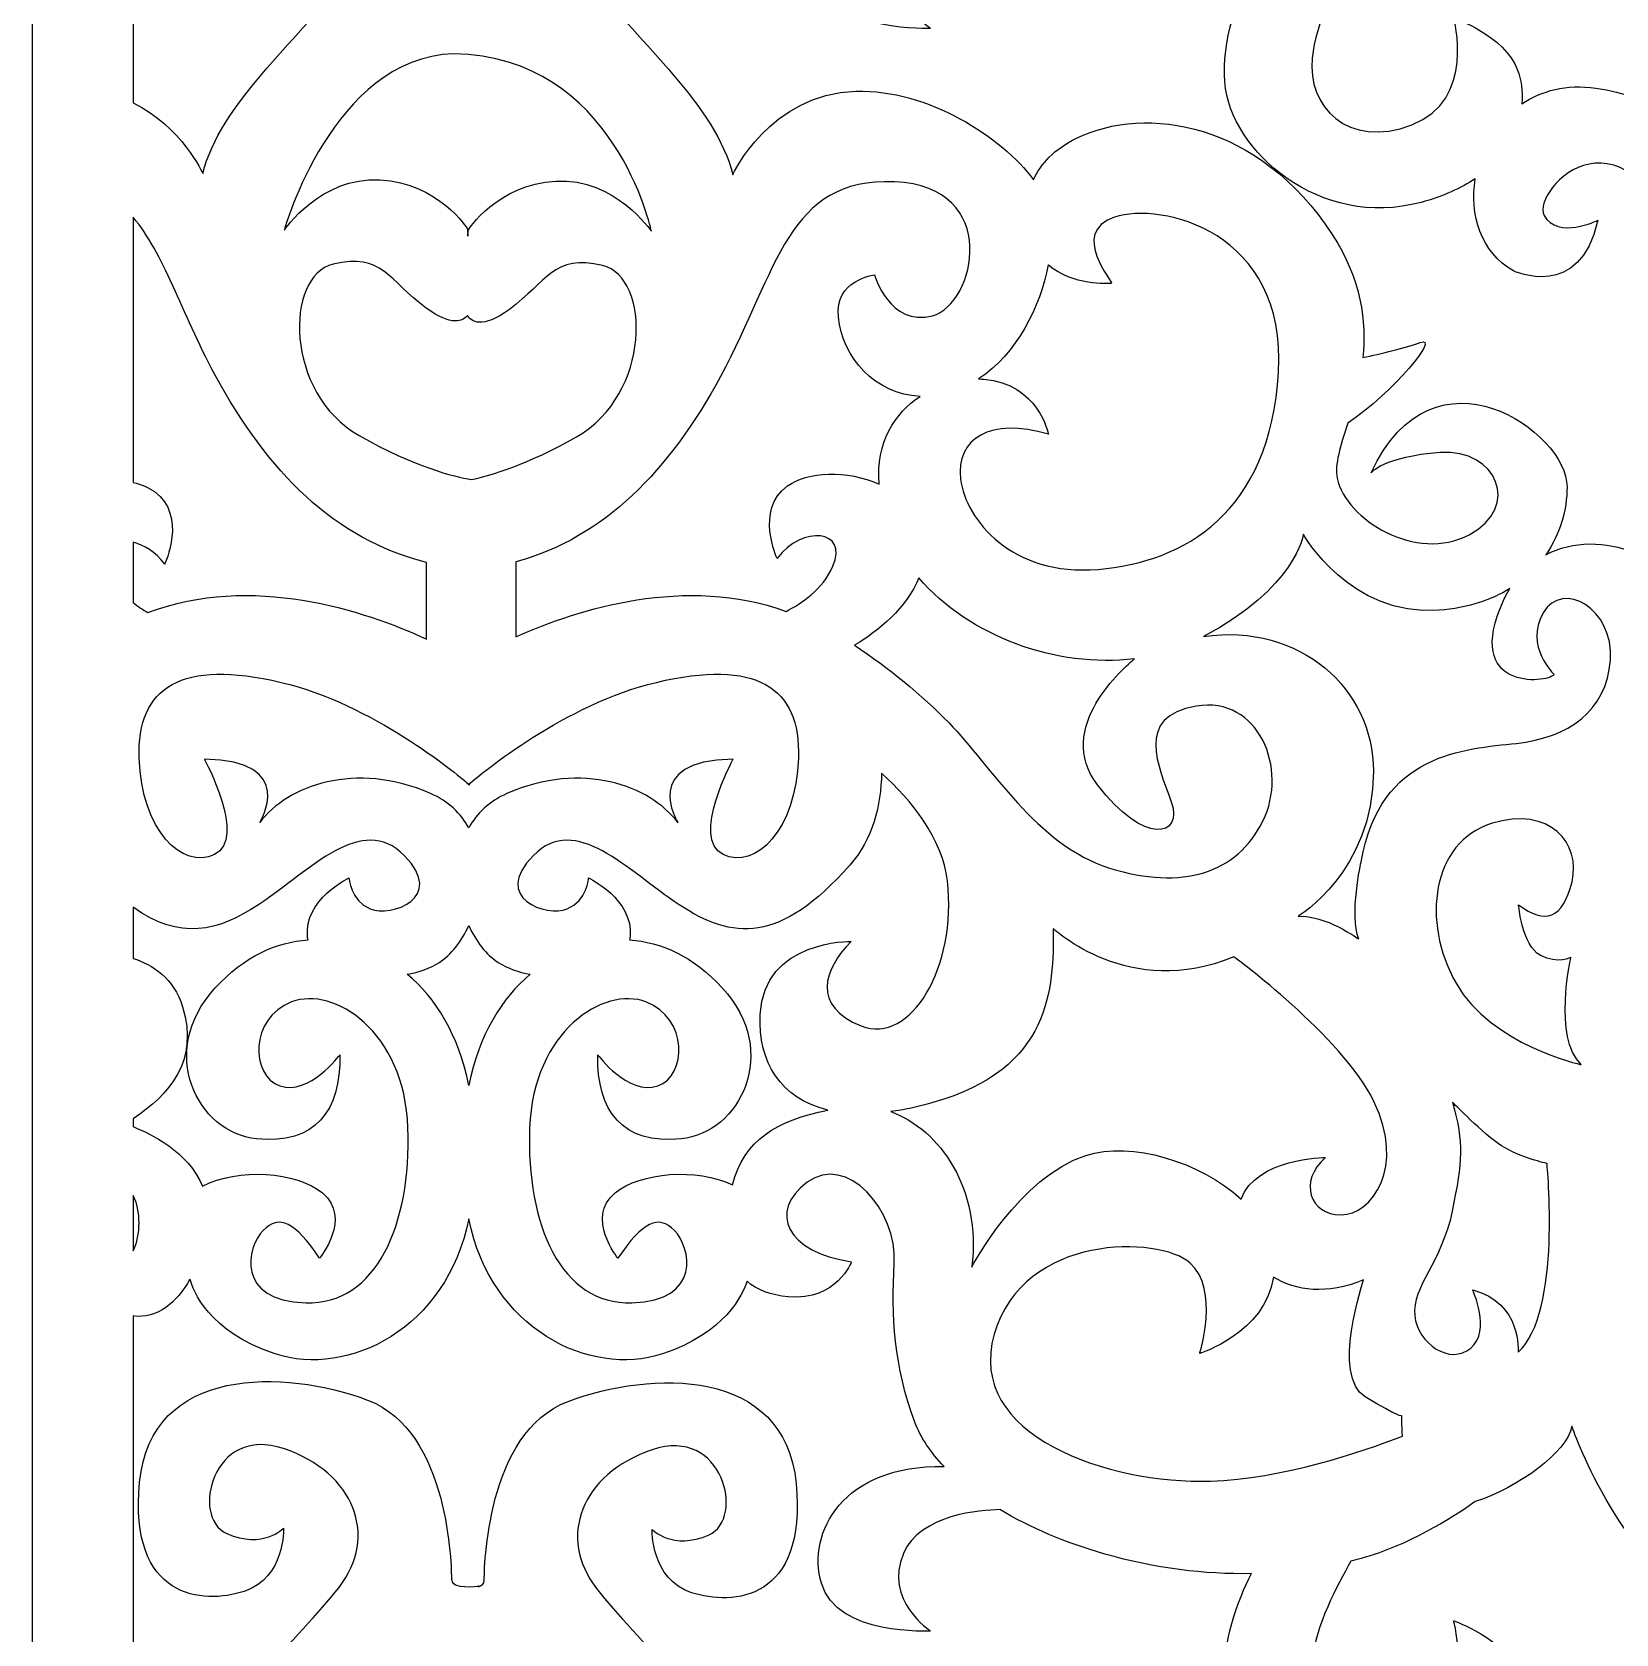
# Model space of a CAD drawing. Header units: centimetres. Extents: x -21.96 to -17.18, y -0.78 to 9.
# Drawn here: x -21.956 to -20.204, y 4.051 to 5.823 of the extents above; entities that cross this region are included whole.
import ezdxf

# ---------------------------------------------------------------- set-up
doc = ezdxf.new("R2010")
doc.units = ezdxf.units.CM
doc.header["$MEASUREMENT"] = 0
doc.layers.add('layer 1', color=7, linetype='Continuous')

msp = doc.modelspace()

# ---------------------------------------------------------------- linework, layer by layer
at = {"layer": 'layer 1', "color": 250}
for points, knots in [([(-21.95627, 9.00077), (-21.95627, 9.00077), (-17.17957, 9.00077), (-17.17957, 9.00077), (-17.17957, 9.00077), (-17.17957, 9.00077), (-17.17957, -0.7761), (-17.17957, -0.7761), (-17.17957, -0.7761), (-17.17957, -0.7761), (-21.95627, -0.7761), (-21.95627, -0.7761), (-21.95627, -0.7761), (-21.95627, -0.7761), (-21.95627, 9.00077), (-21.95627, 9.00077)], [0, 0, 0, 0, 0.2, 0.2, 0.2, 0.2, 0.4, 0.4, 0.4, 0.4, 0.6, 0.6, 0.6, 0.6, 1, 1, 1, 1]), ([(-21.84453, 5.74417), (-21.84453, 5.74417), (-21.84453, 6.17533), (-21.84453, 6.17533), (-21.84453, 6.17533), (-21.8176, 6.17178), (-21.79598, 6.19054), (-21.7816, 6.21598), (-21.7816, 6.21598), (-21.77838, 6.20445), (-21.76109, 6.15756), (-21.68738, 6.13342), (-21.68738, 6.13342), (-21.60671, 6.10702), (-21.49761, 6.16132), (-21.47323, 6.28282), (-21.47323, 6.28282), (-21.44885, 6.16132), (-21.33972, 6.10702), (-21.25908, 6.13342), (-21.25908, 6.13342), (-21.18934, 6.15626), (-21.17007, 6.19945), (-21.16548, 6.21382), (-21.16548, 6.21382), (-21.1545, 6.20398), (-21.13937, 6.19819), (-21.11998, 6.1966), (-21.11998, 6.1966), (-21.06572, 6.19211), (-21.04996, 6.23534), (-21.04996, 6.23534), (-21.04996, 6.23534), (-21.12175, 6.24576), (-21.14274, 6.29046), (-21.09898, 6.32324), (-21.09898, 6.32324), (-21.0552, 6.35601), (-20.99919, 6.29195), (-21.00268, 6.23383), (-21.00268, 6.23383), (-21.00619, 6.17574), (-21.00268, 6.11912), (-20.97994, 6.05801), (-20.97994, 6.05801), (-20.97361, 6.04104), (-20.96253, 6.02451), (-20.94761, 6.00886), (-20.94761, 6.00886), (-21.05965, 6.01082), (-21.09941, 5.936), (-21.08326, 5.87966), (-21.08326, 5.87966), (-21.06647, 5.82108), (-20.96239, 5.82679), (-20.96239, 5.82679), (-20.96239, 5.82679), (-20.96239, 5.82679), (-21.01442, 5.8611), (-20.99258, 5.91253), (-20.99258, 5.91253), (-20.97411, 5.95606), (-20.90643, 5.96072), (-20.88599, 5.96111), (-20.88599, 5.96111), (-20.85265, 5.94128), (-20.81292, 5.92444), (-20.76986, 5.91202), (-20.76986, 5.91202), (-20.71422, 5.89595), (-20.65902, 5.88947), (-20.60766, 5.89032), (-20.60766, 5.89032), (-20.62252, 5.8606), (-20.64063, 5.81383), (-20.63703, 5.76745), (-20.63703, 5.76745), (-20.63112, 5.69073), (-20.53147, 5.60394), (-20.42, 5.63421), (-20.42, 5.63421), (-20.39525, 5.64093), (-20.37552, 5.64998), (-20.35997, 5.66043), (-20.35997, 5.66043), (-20.3665, 5.62051), (-20.35377, 5.57929), (-20.31783, 5.5584), (-20.31783, 5.5584), (-20.31783, 5.5584), (-20.24361, 5.52411), (-20.22451, 5.61436), (-20.22451, 5.61436), (-20.22451, 5.61436), (-20.26905, 5.59271), (-20.2839, 5.61978), (-20.2839, 5.61978), (-20.29875, 5.64685), (-20.19057, 5.76601), (-20.12058, 5.5548), (-20.12058, 5.5548), (-20.12058, 5.5548), (-20.09512, 5.38511), (-20.0421, 5.33637), (-20.0421, 5.33637), (-19.98906, 5.28762), (-19.95725, 5.23526), (-19.98695, 5.18111), (-19.98695, 5.18111), (-20.01494, 5.13004), (-20.05615, 5.10628), (-20.11943, 5.11432), (-20.11943, 5.11432), (-20.11463, 5.13406), (-20.11351, 5.15454), (-20.11861, 5.17454), (-20.11861, 5.17454), (-20.13588, 5.24242), (-20.22177, 5.27592), (-20.28203, 5.24445), (-20.28203, 5.24445), (-20.26603, 5.26753), (-20.25851, 5.29432), (-20.25851, 5.31963), (-20.25851, 5.31963), (-20.25851, 5.37994), (-20.40576, 5.48515), (-20.47522, 5.335), (-20.47522, 5.335), (-20.47522, 5.335), (-20.46133, 5.35273), (-20.39882, 5.35747), (-20.39882, 5.35747), (-20.3363, 5.3622), (-20.30851, 5.29718), (-20.36687, 5.26644), (-20.36687, 5.26644), (-20.42522, 5.23569), (-20.50301, 5.28298), (-20.51273, 5.32909), (-20.51273, 5.32909), (-20.51589, 5.34412), (-20.50905, 5.36481), (-20.50114, 5.39014), (-20.50114, 5.39014), (-20.45041, 5.42347), (-20.39802, 5.48797), (-20.42103, 5.47924), (-20.42103, 5.47924), (-20.43636, 5.47345), (-20.46478, 5.46677), (-20.48443, 5.46246), (-20.48443, 5.46246), (-20.48022, 5.50258), (-20.4858, 5.5486), (-20.51828, 5.59865), (-20.51828, 5.59865), (-20.59885, 5.7228), (-20.72414, 5.74257), (-20.80105, 5.70518), (-20.80105, 5.70518), (-20.82581, 5.69315), (-20.84066, 5.67676), (-20.84856, 5.65928), (-20.84856, 5.65928), (-20.88368, 5.70641), (-20.96538, 5.75958), (-21.04471, 5.75712), (-21.04471, 5.75712), (-21.141, 5.75414), (-21.18126, 5.66474), (-21.18126, 5.66474), (-21.18126, 5.66474), (-21.19876, 5.73923), (-21.28804, 5.81522), (-21.33182, 5.87185), (-21.33182, 5.87185), (-21.37559, 5.92846), (-21.34933, 5.99849), (-21.27054, 6.02533), (-21.27054, 6.02533), (-21.19176, 6.05214), (-21.16724, 5.94933), (-21.20751, 5.93143), (-21.20751, 5.93143), (-21.24776, 5.91356), (-21.27054, 5.93741), (-21.27054, 5.93741), (-21.27054, 5.93741), (-21.27054, 5.93741), (-21.27228, 5.88227), (-21.22677, 5.86738), (-21.22677, 5.86738), (-21.18126, 5.85248), (-21.09898, 5.85844), (-21.11123, 5.98807), (-21.11123, 5.98807), (-21.12349, 6.1177), (-21.27228, 6.11321), (-21.36333, 6.07895), (-21.36333, 6.07895), (-21.45437, 6.04469), (-21.45612, 5.89269), (-21.45612, 5.88079), (-21.45612, 5.88079), (-21.45612, 5.8771), (-21.45898, 5.87498), (-21.46293, 5.8738), (-21.46293, 5.8738), (-21.46293, 5.8738), (-21.46265, 5.87477), (-21.46265, 5.87477), (-21.46265, 5.87477), (-21.46265, 5.87477), (-21.49241, 5.87029), (-21.49241, 5.88222), (-21.49241, 5.88222), (-21.49241, 5.89413), (-21.49416, 6.04611), (-21.58519, 6.08038), (-21.58519, 6.08038), (-21.67622, 6.11465), (-21.82503, 6.11913), (-21.8373, 5.9895), (-21.8373, 5.9895), (-21.84955, 5.85987), (-21.76727, 5.85391), (-21.72175, 5.86881), (-21.72175, 5.86881), (-21.67622, 5.88371), (-21.67798, 5.93883), (-21.67798, 5.93883), (-21.67798, 5.93883), (-21.67798, 5.93883), (-21.70074, 5.91499), (-21.741, 5.93288), (-21.741, 5.93288), (-21.78126, 5.95075), (-21.75675, 6.05356), (-21.67798, 6.02674), (-21.67798, 6.02674), (-21.5992, 5.99993), (-21.57294, 5.9299), (-21.6167, 5.87328), (-21.6167, 5.87328), (-21.66047, 5.81664), (-21.74976, 5.74067), (-21.76727, 5.66616), (-21.76727, 5.66616), (-21.76727, 5.66616), (-21.79069, 5.71816), (-21.84453, 5.74417)], [0, 0, 0, 0, 0.015625, 0.015625, 0.015625, 0.015625, 0.03125, 0.03125, 0.03125, 0.03125, 0.046875, 0.046875, 0.046875, 0.046875, 0.0625, 0.0625, 0.0625, 0.0625, 0.078125, 0.078125, 0.078125, 0.078125, 0.09375, 0.09375, 0.09375, 0.09375, 0.109375, 0.109375, 0.109375, 0.109375, 0.125, 0.125, 0.125, 0.125, 0.140625, 0.140625, 0.140625, 0.140625, 0.15625, 0.15625, 0.15625, 0.15625, 0.171875, 0.171875, 0.171875, 0.171875, 0.1875, 0.1875, 0.1875, 0.1875, 0.203125, 0.203125, 0.203125, 0.203125, 0.21875, 0.21875, 0.21875, 0.21875, 0.234375, 0.234375, 0.234375, 0.234375, 0.25, 0.25, 0.25, 0.25, 0.265625, 0.265625, 0.265625, 0.265625, 0.28125, 0.28125, 0.28125, 0.28125, 0.296875, 0.296875, 0.296875, 0.296875, 0.3125, 0.3125, 0.3125, 0.3125, 0.328125, 0.328125, 0.328125, 0.328125, 0.34375, 0.34375, 0.34375, 0.34375, 0.359375, 0.359375, 0.359375, 0.359375, 0.375, 0.375, 0.375, 0.375, 0.390625, 0.390625, 0.390625, 0.390625, 0.40625, 0.40625, 0.40625, 0.40625, 0.421875, 0.421875, 0.421875, 0.421875, 0.4375, 0.4375, 0.4375, 0.4375, 0.453125, 0.453125, 0.453125, 0.453125, 0.46875, 0.46875, 0.46875, 0.46875, 0.484375, 0.484375, 0.484375, 0.484375, 0.5, 0.5, 0.5, 0.5, 0.515625, 0.515625, 0.515625, 0.515625, 0.53125, 0.53125, 0.53125, 0.53125, 0.546875, 0.546875, 0.546875, 0.546875, 0.5625, 0.5625, 0.5625, 0.5625, 0.578125, 0.578125, 0.578125, 0.578125, 0.59375, 0.59375, 0.59375, 0.59375, 0.609375, 0.609375, 0.609375, 0.609375, 0.625, 0.625, 0.625, 0.625, 0.640625, 0.640625, 0.640625, 0.640625, 0.65625, 0.65625, 0.65625, 0.65625, 0.671875, 0.671875, 0.671875, 0.671875, 0.6875, 0.6875, 0.6875, 0.6875, 0.703125, 0.703125, 0.703125, 0.703125, 0.71875, 0.71875, 0.71875, 0.71875, 0.734375, 0.734375, 0.734375, 0.734375, 0.75, 0.75, 0.75, 0.75, 0.765625, 0.765625, 0.765625, 0.765625, 0.78125, 0.78125, 0.78125, 0.78125, 0.796875, 0.796875, 0.796875, 0.796875, 0.8125, 0.8125, 0.8125, 0.8125, 0.828125, 0.828125, 0.828125, 0.828125, 0.84375, 0.84375, 0.84375, 0.84375, 0.859375, 0.859375, 0.859375, 0.859375, 0.875, 0.875, 0.875, 0.875, 0.890625, 0.890625, 0.890625, 0.890625, 0.90625, 0.90625, 0.90625, 0.90625, 0.921875, 0.921875, 0.921875, 0.921875, 0.9375, 0.9375, 0.9375, 0.9375, 0.953125, 0.953125, 0.953125, 0.953125, 0.96875, 0.96875, 0.96875, 0.96875, 1, 1, 1, 1]), ([(-19.77787, 5.74281), (-19.78213, 5.74445), (-19.78663, 5.74596), (-19.7914, 5.74726), (-19.7914, 5.74726), (-19.89945, 5.77687), (-20.03497, 5.70518), (-20.08259, 5.63502), (-20.08259, 5.63502), (-20.08259, 5.63502), (-20.09725, 5.74255), (-20.22663, 5.76061), (-20.22663, 5.76061), (-20.25933, 5.76517), (-20.28688, 5.75772), (-20.30839, 5.74324), (-20.30839, 5.74324), (-20.30735, 5.75738), (-20.30947, 5.77036), (-20.31326, 5.78057), (-20.31326, 5.78057), (-20.32749, 5.81893), (-20.38381, 5.83821), (-20.38381, 5.83821), (-20.38381, 5.83821), (-20.38381, 5.83821), (-20.35865, 5.7474), (-20.43015, 5.71999), (-20.43015, 5.71999), (-20.50163, 5.69256), (-20.54586, 5.74104), (-20.54043, 5.7938), (-20.54043, 5.7938), (-20.53631, 5.83375), (-20.5129, 5.8768), (-20.49764, 5.90412), (-20.49764, 5.90412), (-20.49383, 5.90505), (-20.49006, 5.90604), (-20.48634, 5.90706), (-20.48634, 5.90706), (-20.4347, 5.92131), (-20.38675, 5.95119), (-20.35997, 5.96999), (-20.35997, 5.96999), (-20.31301, 5.98513), (-20.25841, 6.02463), (-20.25309, 6.05335), (-20.25309, 6.05335), (-20.25309, 6.05335), (-20.20155, 5.90269), (-20.1052, 5.85694), (-20.1052, 5.85694), (-20.05912, 5.83503), (-20.00691, 5.84456), (-19.95955, 5.87193), (-19.95955, 5.87193), (-19.95908, 5.85561), (-19.95053, 5.83956), (-19.92849, 5.82582), (-19.92849, 5.82582), (-19.92849, 5.82582), (-19.95394, 5.87998), (-19.90517, 5.90164), (-19.90517, 5.90164), (-19.85638, 5.9233), (-19.74395, 5.89442), (-19.73546, 5.84388), (-19.73546, 5.84388), (-19.72708, 5.79387), (-19.77681, 5.74387), (-19.77787, 5.74281)], [0, 0, 0, 0, 0.0526316, 0.0526316, 0.0526316, 0.0526316, 0.1052632, 0.1052632, 0.1052632, 0.1052632, 0.1578947, 0.1578947, 0.1578947, 0.1578947, 0.2105263, 0.2105263, 0.2105263, 0.2105263, 0.2631579, 0.2631579, 0.2631579, 0.2631579, 0.3157895, 0.3157895, 0.3157895, 0.3157895, 0.3684211, 0.3684211, 0.3684211, 0.3684211, 0.4210526, 0.4210526, 0.4210526, 0.4210526, 0.4736842, 0.4736842, 0.4736842, 0.4736842, 0.5263158, 0.5263158, 0.5263158, 0.5263158, 0.5789474, 0.5789474, 0.5789474, 0.5789474, 0.6315789, 0.6315789, 0.6315789, 0.6315789, 0.6842105, 0.6842105, 0.6842105, 0.6842105, 0.7368421, 0.7368421, 0.7368421, 0.7368421, 0.7894737, 0.7894737, 0.7894737, 0.7894737, 0.8421053, 0.8421053, 0.8421053, 0.8421053, 0.8947368, 0.8947368, 0.8947368, 0.8947368, 1, 1, 1, 1]), ([(-21.47425, 5.59686), (-21.47425, 5.59686), (-21.47449, 5.60481), (-21.47449, 5.60481), (-21.47449, 5.60481), (-21.47449, 5.60481), (-21.50643, 5.65567), (-21.57173, 5.65921), (-21.57173, 5.65921), (-21.63701, 5.66276), (-21.67731, 5.60364), (-21.67731, 5.60364), (-21.67731, 5.60364), (-21.67731, 5.60364), (-21.6242, 5.79387), (-21.49002, 5.79867), (-21.49002, 5.79867), (-21.49002, 5.79867), (-21.49002, 5.7986), (-21.49002, 5.7986), (-21.49002, 5.7986), (-21.31177, 5.79609), (-21.27121, 5.60221), (-21.27121, 5.60221), (-21.27121, 5.60221), (-21.27121, 5.60221), (-21.31148, 5.66131), (-21.3768, 5.65778), (-21.3768, 5.65778), (-21.44209, 5.65422), (-21.47404, 5.60338), (-21.47404, 5.60338), (-21.47404, 5.60338), (-21.47404, 5.60338), (-21.47425, 5.59686), (-21.47425, 5.59686)], [0, 0, 0, 0, 0.1, 0.1, 0.1, 0.1, 0.2, 0.2, 0.2, 0.2, 0.3, 0.3, 0.3, 0.3, 0.4, 0.4, 0.4, 0.4, 0.5, 0.5, 0.5, 0.5, 0.6, 0.6, 0.6, 0.6, 0.7, 0.7, 0.7, 0.7, 0.8, 0.8, 0.8, 0.8, 1, 1, 1, 1]), ([(-20.97411, 5.41966), (-21.00213, 5.40109), (-21.02297, 5.36896), (-21.01947, 5.32256), (-21.01947, 5.32256), (-21.05453, 5.33839), (-21.09895, 5.3366), (-21.1208, 5.32057), (-21.1208, 5.32057), (-21.15728, 5.2938), (-21.13212, 5.24028), (-21.13212, 5.24028), (-21.13212, 5.24028), (-21.10444, 5.27774), (-21.05287, 5.27241), (-21.07048, 5.23172), (-21.07048, 5.23172), (-21.08165, 5.2059), (-21.10598, 5.19), (-21.12228, 5.18182), (-21.12228, 5.18182), (-21.23289, 5.2221), (-21.35179, 5.18458), (-21.4211, 5.15361), (-21.4211, 5.15361), (-21.4211, 5.15361), (-21.4211, 5.23651), (-21.4211, 5.23651), (-21.4211, 5.23651), (-21.32336, 5.26331), (-21.25125, 5.3374), (-21.1948, 5.44175), (-21.1948, 5.44175), (-21.13069, 5.56022), (-21.12152, 5.66154), (-21.00251, 5.65686), (-21.00251, 5.65686), (-20.88345, 5.65217), (-20.91277, 5.52126), (-20.96038, 5.50878), (-20.96038, 5.50878), (-21.00798, 5.49632), (-21.02447, 5.554), (-21.02447, 5.554), (-21.02447, 5.554), (-21.02447, 5.554), (-21.06935, 5.54831), (-21.06414, 5.50739), (-21.06414, 5.50739), (-21.06025, 5.46263), (-21.02348, 5.42158), (-20.97411, 5.41966)], [0, 0, 0, 0, 0.0714286, 0.0714286, 0.0714286, 0.0714286, 0.1428571, 0.1428571, 0.1428571, 0.1428571, 0.2142857, 0.2142857, 0.2142857, 0.2142857, 0.2857143, 0.2857143, 0.2857143, 0.2857143, 0.3571429, 0.3571429, 0.3571429, 0.3571429, 0.4285714, 0.4285714, 0.4285714, 0.4285714, 0.5, 0.5, 0.5, 0.5, 0.5714286, 0.5714286, 0.5714286, 0.5714286, 0.6428571, 0.6428571, 0.6428571, 0.6428571, 0.7142857, 0.7142857, 0.7142857, 0.7142857, 0.7857143, 0.7857143, 0.7857143, 0.7857143, 0.8571429, 0.8571429, 0.8571429, 0.8571429, 1, 1, 1, 1]), ([(-21.84453, 5.19167), (-21.84453, 5.19167), (-21.84453, 5.25819), (-21.84453, 5.25819), (-21.84453, 5.25819), (-21.83267, 5.25549), (-21.81954, 5.24753), (-21.80952, 5.23398), (-21.80952, 5.23398), (-21.80952, 5.23398), (-21.78437, 5.2875), (-21.82085, 5.31424), (-21.82085, 5.31424), (-21.82713, 5.31886), (-21.83528, 5.32231), (-21.84453, 5.32449), (-21.84453, 5.32449), (-21.84453, 5.32449), (-21.84453, 5.6177), (-21.84453, 5.6177), (-21.84453, 5.6177), (-21.81056, 5.57807), (-21.79187, 5.51368), (-21.75373, 5.4432), (-21.75373, 5.4432), (-21.69583, 5.3362), (-21.6215, 5.261), (-21.51993, 5.23596), (-21.51993, 5.23596), (-21.51993, 5.23596), (-21.51993, 5.15115), (-21.51993, 5.15115), (-21.51993, 5.15115), (-21.58914, 5.18291), (-21.71353, 5.22415), (-21.82819, 5.18036), (-21.82819, 5.18036), (-21.83344, 5.18344), (-21.83905, 5.1872), (-21.84453, 5.19167)], [0, 0, 0, 0, 0.0909091, 0.0909091, 0.0909091, 0.0909091, 0.1818182, 0.1818182, 0.1818182, 0.1818182, 0.2727273, 0.2727273, 0.2727273, 0.2727273, 0.3636364, 0.3636364, 0.3636364, 0.3636364, 0.4545455, 0.4545455, 0.4545455, 0.4545455, 0.5454545, 0.5454545, 0.5454545, 0.5454545, 0.6363636, 0.6363636, 0.6363636, 0.6363636, 0.7272727, 0.7272727, 0.7272727, 0.7272727, 0.8181818, 0.8181818, 0.8181818, 0.8181818, 1, 1, 1, 1]), ([(-20.83228, 5.56498), (-20.83225, 5.56497), (-20.83221, 5.56493), (-20.83219, 5.56488), (-20.83219, 5.56488), (-20.80471, 5.54151), (-20.76626, 5.54465), (-20.7626, 5.54465), (-20.7626, 5.54465), (-20.75894, 5.54465), (-20.8102, 5.60075), (-20.75894, 5.61788), (-20.75894, 5.61788), (-20.70767, 5.63502), (-20.56849, 5.60231), (-20.57763, 5.44645), (-20.57763, 5.44645), (-20.58679, 5.29058), (-20.68202, 5.23602), (-20.77725, 5.22824), (-20.77725, 5.22824), (-20.87248, 5.22043), (-20.92375, 5.28279), (-20.92924, 5.32798), (-20.92924, 5.32798), (-20.93473, 5.37318), (-20.89629, 5.39656), (-20.83219, 5.37787), (-20.83219, 5.37787), (-20.83219, 5.37787), (-20.84317, 5.43396), (-20.90361, 5.43865), (-20.90361, 5.43865), (-20.90556, 5.4388), (-20.90754, 5.43888), (-20.90956, 5.4389), (-20.90956, 5.4389), (-20.86707, 5.46653), (-20.84118, 5.51865), (-20.83228, 5.56498)], [0, 0, 0, 0, 0.0909091, 0.0909091, 0.0909091, 0.0909091, 0.1818182, 0.1818182, 0.1818182, 0.1818182, 0.2727273, 0.2727273, 0.2727273, 0.2727273, 0.3636364, 0.3636364, 0.3636364, 0.3636364, 0.4545455, 0.4545455, 0.4545455, 0.4545455, 0.5454545, 0.5454545, 0.5454545, 0.5454545, 0.6363636, 0.6363636, 0.6363636, 0.6363636, 0.7272727, 0.7272727, 0.7272727, 0.7272727, 0.8181818, 0.8181818, 0.8181818, 0.8181818, 1, 1, 1, 1]), ([(-21.47055, 5.32761), (-21.48913, 5.33079), (-21.53316, 5.34142), (-21.59441, 5.37617), (-21.59441, 5.37617), (-21.67682, 5.42295), (-21.67731, 5.55279), (-21.62313, 5.56579), (-21.62313, 5.56579), (-21.56896, 5.57879), (-21.56201, 5.54808), (-21.52031, 5.51733), (-21.52031, 5.51733), (-21.49203, 5.49645), (-21.47975, 5.50284), (-21.47478, 5.50909), (-21.47478, 5.50909), (-21.47059, 5.50256), (-21.45868, 5.49341), (-21.42819, 5.5159), (-21.42819, 5.5159), (-21.38652, 5.54664), (-21.37957, 5.57738), (-21.32539, 5.56437), (-21.32539, 5.56437), (-21.27121, 5.55137), (-21.2717, 5.4215), (-21.35411, 5.37474), (-21.35411, 5.37474), (-21.40828, 5.34402), (-21.44899, 5.33215), (-21.47055, 5.32761)], [0, 0, 0, 0, 0.1111111, 0.1111111, 0.1111111, 0.1111111, 0.2222222, 0.2222222, 0.2222222, 0.2222222, 0.3333333, 0.3333333, 0.3333333, 0.3333333, 0.4444444, 0.4444444, 0.4444444, 0.4444444, 0.5555556, 0.5555556, 0.5555556, 0.5555556, 0.6666667, 0.6666667, 0.6666667, 0.6666667, 0.7777778, 0.7777778, 0.7777778, 0.7777778, 1, 1, 1, 1]), ([(-20.32169, 5.20704), (-20.32424, 5.20293), (-20.32658, 5.19855), (-20.32867, 5.1939), (-20.32867, 5.1939), (-20.3742, 5.09408), (-20.28142, 5.10154), (-20.27266, 5.11195), (-20.27266, 5.11195), (-20.27266, 5.11195), (-20.30605, 5.14321), (-20.28484, 5.1802), (-20.28484, 5.1802), (-20.26363, 5.21721), (-20.20636, 5.18472), (-20.21061, 5.12786), (-20.21061, 5.12786), (-20.21484, 5.07099), (-20.25727, 5.04211), (-20.31454, 5.03579), (-20.31454, 5.03579), (-20.3718, 5.02947), (-20.46523, 5.02554), (-20.48623, 4.90486), (-20.48623, 4.90486), (-20.48623, 4.90486), (-20.49954, 4.84557), (-20.48881, 4.81926), (-20.48881, 4.81926), (-20.48881, 4.81926), (-20.52644, 4.84671), (-20.55602, 4.84441), (-20.55602, 4.84441), (-20.55602, 4.84441), (-20.47266, 4.89437), (-20.47266, 5.005), (-20.47266, 5.005), (-20.47266, 5.0956), (-20.55297, 5.16915), (-20.66073, 5.1541), (-20.66073, 5.1541), (-20.55856, 5.20711), (-20.55016, 5.26719), (-20.55016, 5.26719), (-20.55016, 5.26719), (-20.55016, 5.26719), (-20.49888, 5.17525), (-20.4, 5.18305), (-20.4, 5.18305), (-20.36825, 5.18553), (-20.3423, 5.1943), (-20.32169, 5.20704)], [0, 0, 0, 0, 0.0714286, 0.0714286, 0.0714286, 0.0714286, 0.1428571, 0.1428571, 0.1428571, 0.1428571, 0.2142857, 0.2142857, 0.2142857, 0.2142857, 0.2857143, 0.2857143, 0.2857143, 0.2857143, 0.3571429, 0.3571429, 0.3571429, 0.3571429, 0.4285714, 0.4285714, 0.4285714, 0.4285714, 0.5, 0.5, 0.5, 0.5, 0.5714286, 0.5714286, 0.5714286, 0.5714286, 0.6428571, 0.6428571, 0.6428571, 0.6428571, 0.7142857, 0.7142857, 0.7142857, 0.7142857, 0.7857143, 0.7857143, 0.7857143, 0.7857143, 0.8571429, 0.8571429, 0.8571429, 0.8571429, 1, 1, 1, 1]), ([(-20.97544, 5.21899), (-20.9207, 5.15458), (-20.8228, 5.11836), (-20.73676, 5.12945), (-20.73676, 5.12945), (-20.74774, 5.12043), (-20.82605, 5.05269), (-20.77786, 4.98978), (-20.77786, 4.98978), (-20.7261, 4.92225), (-20.68238, 4.93204), (-20.69619, 4.9712), (-20.69619, 4.9712), (-20.71, 5.01035), (-20.73759, 5.06517), (-20.66857, 5.0769), (-20.66857, 5.0769), (-20.59957, 5.08865), (-20.56623, 5.00742), (-20.59499, 4.94965), (-20.59499, 4.94965), (-20.62373, 4.8919), (-20.68385, 4.87287), (-20.76443, 4.8978), (-20.76443, 4.8978), (-20.84499, 4.92274), (-20.89629, 5.01158), (-20.94206, 5.05833), (-20.94206, 5.05833), (-20.9724, 5.08932), (-21.00916, 5.11961), (-21.04651, 5.14423), (-21.04651, 5.14423), (-21.02028, 5.16007), (-20.98845, 5.18582), (-20.97544, 5.21899)], [0, 0, 0, 0, 0.1, 0.1, 0.1, 0.1, 0.2, 0.2, 0.2, 0.2, 0.3, 0.3, 0.3, 0.3, 0.4, 0.4, 0.4, 0.4, 0.5, 0.5, 0.5, 0.5, 0.6, 0.6, 0.6, 0.6, 0.7, 0.7, 0.7, 0.7, 0.8, 0.8, 0.8, 0.8, 1, 1, 1, 1]), ([(-21.47323, 4.94235), (-21.46451, 4.95815), (-21.45082, 4.97159), (-21.43097, 4.9803), (-21.43097, 4.9803), (-21.34763, 5.01697), (-21.2726, 4.98859), (-21.24204, 4.94838), (-21.24204, 4.94838), (-21.24204, 4.94838), (-21.28511, 5.01697), (-21.18092, 5.01814), (-21.18092, 5.01814), (-21.18092, 5.01814), (-21.22816, 4.93067), (-21.19203, 4.91293), (-21.19203, 4.91293), (-21.15593, 4.89519), (-21.11146, 4.94012), (-21.10868, 5.01932), (-21.10868, 5.01932), (-21.1059, 5.09854), (-21.15593, 5.12927), (-21.26566, 5.10326), (-21.26566, 5.10326), (-21.36693, 5.07926), (-21.45874, 5.0029), (-21.47231, 4.99126), (-21.47231, 4.99126), (-21.47231, 4.99126), (-21.47241, 4.98978), (-21.47241, 4.98978), (-21.47241, 4.98978), (-21.47241, 4.98978), (-21.47269, 4.99003), (-21.47323, 4.99049), (-21.47323, 4.99049), (-21.47376, 4.99003), (-21.47404, 4.98978), (-21.47404, 4.98978), (-21.47404, 4.98978), (-21.47404, 4.98978), (-21.47411, 4.99126), (-21.47411, 4.99126), (-21.47411, 4.99126), (-21.48764, 5.00287), (-21.57946, 5.07925), (-21.68077, 5.10326), (-21.68077, 5.10326), (-21.79052, 5.12927), (-21.84053, 5.09854), (-21.83776, 5.01932), (-21.83776, 5.01932), (-21.83497, 4.94012), (-21.79052, 4.89519), (-21.7544, 4.91293), (-21.7544, 4.91293), (-21.71829, 4.93067), (-21.76552, 5.01814), (-21.76552, 5.01814), (-21.76552, 5.01814), (-21.66132, 5.01697), (-21.7044, 4.94838), (-21.7044, 4.94838), (-21.7044, 4.94838), (-21.67383, 4.98859), (-21.59881, 5.01697), (-21.51546, 4.9803), (-21.51546, 4.9803), (-21.49562, 4.97159), (-21.48193, 4.95815), (-21.47323, 4.94235)], [0, 0, 0, 0, 0.0526316, 0.0526316, 0.0526316, 0.0526316, 0.1052632, 0.1052632, 0.1052632, 0.1052632, 0.1578947, 0.1578947, 0.1578947, 0.1578947, 0.2105263, 0.2105263, 0.2105263, 0.2105263, 0.2631579, 0.2631579, 0.2631579, 0.2631579, 0.3157895, 0.3157895, 0.3157895, 0.3157895, 0.3684211, 0.3684211, 0.3684211, 0.3684211, 0.4210526, 0.4210526, 0.4210526, 0.4210526, 0.4736842, 0.4736842, 0.4736842, 0.4736842, 0.5263158, 0.5263158, 0.5263158, 0.5263158, 0.5789474, 0.5789474, 0.5789474, 0.5789474, 0.6315789, 0.6315789, 0.6315789, 0.6315789, 0.6842105, 0.6842105, 0.6842105, 0.6842105, 0.7368421, 0.7368421, 0.7368421, 0.7368421, 0.7894737, 0.7894737, 0.7894737, 0.7894737, 0.8421053, 0.8421053, 0.8421053, 0.8421053, 0.8947368, 0.8947368, 0.8947368, 0.8947368, 1, 1, 1, 1]), ([(-21.01672, 5.00282), (-20.98358, 4.97267), (-20.94934, 4.93091), (-20.9439, 4.88378), (-20.9439, 4.88378), (-20.93291, 4.78871), (-20.98418, 4.70143), (-21.03912, 4.72324), (-21.03912, 4.72324), (-21.09407, 4.74506), (-21.08124, 4.78559), (-21.05011, 4.81678), (-21.05011, 4.81678), (-21.05011, 4.81678), (-21.14716, 4.81832), (-21.15083, 4.73572), (-21.15083, 4.73572), (-21.15317, 4.68299), (-21.12845, 4.64272), (-21.076, 4.63019), (-21.076, 4.63019), (-21.13271, 4.6185), (-21.16861, 4.59746), (-21.18166, 4.54734), (-21.18166, 4.54734), (-21.221, 4.56629), (-21.28332, 4.56162), (-21.31146, 4.53845), (-21.31146, 4.53845), (-21.34432, 4.51135), (-21.30828, 4.46624), (-21.30828, 4.46624), (-21.30828, 4.46624), (-21.2807, 4.50685), (-21.26374, 4.51496), (-21.2457, 4.49693), (-21.2457, 4.49693), (-21.22767, 4.47888), (-21.2149, 4.41906), (-21.29287, 4.41685), (-21.29287, 4.41685), (-21.37084, 4.41463), (-21.40982, 4.50311), (-21.40594, 4.61039), (-21.40594, 4.61039), (-21.40203, 4.7177), (-21.32405, 4.76746), (-21.27727, 4.74976), (-21.27727, 4.74976), (-21.23048, 4.73206), (-21.23178, 4.66791), (-21.26427, 4.65684), (-21.26427, 4.65684), (-21.29677, 4.6458), (-21.33055, 4.69115), (-21.33055, 4.69115), (-21.33055, 4.69115), (-21.33185, 4.62921), (-21.30326, 4.5916), (-21.23827, 4.59825), (-21.23827, 4.59825), (-21.1733, 4.60487), (-21.12783, 4.69447), (-21.19279, 4.76525), (-21.19279, 4.76525), (-21.22512, 4.80047), (-21.26066, 4.81624), (-21.29544, 4.8183), (-21.29544, 4.8183), (-21.29517, 4.81949), (-21.29495, 4.82066), (-21.29483, 4.82188), (-21.29483, 4.82188), (-21.29066, 4.86327), (-21.34068, 4.88689), (-21.34068, 4.88689), (-21.34068, 4.88689), (-21.34068, 4.88689), (-21.34206, 4.86207), (-21.36429, 4.85263), (-21.36429, 4.85263), (-21.38652, 4.84316), (-21.44904, 4.86445), (-21.4018, 4.91174), (-21.4018, 4.91174), (-21.35456, 4.95902), (-21.29918, 4.89624), (-21.24056, 4.85728), (-21.24056, 4.85728), (-21.18197, 4.81832), (-21.12887, 4.81363), (-21.05194, 4.90092), (-21.05194, 4.90092), (-21.02609, 4.93028), (-21.01719, 4.96699), (-21.01672, 5.00282)], [0, 0, 0, 0, 0.04, 0.04, 0.04, 0.04, 0.08, 0.08, 0.08, 0.08, 0.12, 0.12, 0.12, 0.12, 0.16, 0.16, 0.16, 0.16, 0.2, 0.2, 0.2, 0.2, 0.24, 0.24, 0.24, 0.24, 0.28, 0.28, 0.28, 0.28, 0.32, 0.32, 0.32, 0.32, 0.36, 0.36, 0.36, 0.36, 0.4, 0.4, 0.4, 0.4, 0.44, 0.44, 0.44, 0.44, 0.48, 0.48, 0.48, 0.48, 0.52, 0.52, 0.52, 0.52, 0.56, 0.56, 0.56, 0.56, 0.6, 0.6, 0.6, 0.6, 0.64, 0.64, 0.64, 0.64, 0.68, 0.68, 0.68, 0.68, 0.72, 0.72, 0.72, 0.72, 0.76, 0.76, 0.76, 0.76, 0.8, 0.8, 0.8, 0.8, 0.84, 0.84, 0.84, 0.84, 0.88, 0.88, 0.88, 0.88, 0.92, 0.92, 0.92, 0.92, 1, 1, 1, 1]), ([(-20.25422, 4.79926), (-20.25422, 4.79926), (-20.27434, 4.7104), (-20.24288, 4.68043), (-20.24288, 4.68043), (-20.24288, 4.68043), (-20.34225, 4.70185), (-20.38124, 4.77036), (-20.38124, 4.77036), (-20.42025, 4.83887), (-20.40765, 4.92664), (-20.34225, 4.947), (-20.34225, 4.947), (-20.27686, 4.96732), (-20.24288, 4.92451), (-20.25295, 4.88275), (-20.25295, 4.88275), (-20.26302, 4.841), (-20.28315, 4.83567), (-20.31209, 4.85707), (-20.31209, 4.85707), (-20.31209, 4.85707), (-20.3083, 4.81211), (-20.28818, 4.8014), (-20.28818, 4.8014), (-20.26805, 4.7907), (-20.25422, 4.79926), (-20.25422, 4.79926)], [0, 0, 0, 0, 0.125, 0.125, 0.125, 0.125, 0.25, 0.25, 0.25, 0.25, 0.375, 0.375, 0.375, 0.375, 0.5, 0.5, 0.5, 0.5, 0.625, 0.625, 0.625, 0.625, 0.75, 0.75, 0.75, 0.75, 1, 1, 1, 1]), ([(-21.84453, 4.61181), (-21.84453, 4.61181), (-21.84453, 4.62045), (-21.84453, 4.62045), (-21.84453, 4.62045), (-21.80457, 4.64742), (-21.77145, 4.68408), (-21.78971, 4.74431), (-21.78971, 4.74431), (-21.79938, 4.77617), (-21.82305, 4.79102), (-21.84453, 4.7979), (-21.84453, 4.7979), (-21.84453, 4.7979), (-21.84453, 4.8544), (-21.84453, 4.8544), (-21.84453, 4.8544), (-21.79269, 4.81767), (-21.7509, 4.82734), (-21.70587, 4.85728), (-21.70587, 4.85728), (-21.64726, 4.89624), (-21.59187, 4.95902), (-21.54465, 4.91174), (-21.54465, 4.91174), (-21.4974, 4.86445), (-21.55993, 4.84316), (-21.58215, 4.85263), (-21.58215, 4.85263), (-21.60436, 4.86207), (-21.60576, 4.88689), (-21.60576, 4.88689), (-21.60576, 4.88689), (-21.60576, 4.88689), (-21.65577, 4.86327), (-21.6516, 4.82188), (-21.6516, 4.82188), (-21.65148, 4.82066), (-21.65128, 4.81949), (-21.651, 4.8183), (-21.651, 4.8183), (-21.68576, 4.81624), (-21.72132, 4.80047), (-21.75364, 4.76525), (-21.75364, 4.76525), (-21.81861, 4.69447), (-21.77314, 4.60487), (-21.70815, 4.59825), (-21.70815, 4.59825), (-21.64317, 4.5916), (-21.61459, 4.62921), (-21.61589, 4.69115), (-21.61589, 4.69115), (-21.61589, 4.69115), (-21.64967, 4.6458), (-21.68216, 4.65684), (-21.68216, 4.65684), (-21.71465, 4.66791), (-21.71596, 4.73206), (-21.66916, 4.74976), (-21.66916, 4.74976), (-21.62238, 4.76746), (-21.54441, 4.7177), (-21.54051, 4.61039), (-21.54051, 4.61039), (-21.53661, 4.50311), (-21.5756, 4.41463), (-21.65358, 4.41685), (-21.65358, 4.41685), (-21.73156, 4.41906), (-21.71877, 4.47888), (-21.70073, 4.49693), (-21.70073, 4.49693), (-21.68272, 4.51496), (-21.66575, 4.50685), (-21.63816, 4.46624), (-21.63816, 4.46624), (-21.63816, 4.46624), (-21.6021, 4.51135), (-21.63499, 4.53845), (-21.63499, 4.53845), (-21.66381, 4.56219), (-21.72854, 4.5665), (-21.76763, 4.54588), (-21.76763, 4.54588), (-21.78329, 4.58397), (-21.82618, 4.60453), (-21.84453, 4.61181)], [0, 0, 0, 0, 0.0434783, 0.0434783, 0.0434783, 0.0434783, 0.0869565, 0.0869565, 0.0869565, 0.0869565, 0.1304348, 0.1304348, 0.1304348, 0.1304348, 0.173913, 0.173913, 0.173913, 0.173913, 0.2173913, 0.2173913, 0.2173913, 0.2173913, 0.2608696, 0.2608696, 0.2608696, 0.2608696, 0.3043478, 0.3043478, 0.3043478, 0.3043478, 0.3478261, 0.3478261, 0.3478261, 0.3478261, 0.3913043, 0.3913043, 0.3913043, 0.3913043, 0.4347826, 0.4347826, 0.4347826, 0.4347826, 0.4782609, 0.4782609, 0.4782609, 0.4782609, 0.5217391, 0.5217391, 0.5217391, 0.5217391, 0.5652174, 0.5652174, 0.5652174, 0.5652174, 0.6086957, 0.6086957, 0.6086957, 0.6086957, 0.6521739, 0.6521739, 0.6521739, 0.6521739, 0.6956522, 0.6956522, 0.6956522, 0.6956522, 0.7391304, 0.7391304, 0.7391304, 0.7391304, 0.7826087, 0.7826087, 0.7826087, 0.7826087, 0.826087, 0.826087, 0.826087, 0.826087, 0.8695652, 0.8695652, 0.8695652, 0.8695652, 0.9130435, 0.9130435, 0.9130435, 0.9130435, 1, 1, 1, 1]), ([(-21.47323, 4.65744), (-21.4618, 4.71337), (-21.43679, 4.75439), (-21.40516, 4.78028), (-21.40516, 4.78028), (-21.41817, 4.78268), (-21.43041, 4.787), (-21.4407, 4.79351), (-21.4407, 4.79351), (-21.45381, 4.8018), (-21.4652, 4.81655), (-21.47323, 4.83436), (-21.47323, 4.83436), (-21.48124, 4.81655), (-21.49263, 4.8018), (-21.50574, 4.79351), (-21.50574, 4.79351), (-21.51602, 4.787), (-21.52827, 4.78268), (-21.54127, 4.78028), (-21.54127, 4.78028), (-21.50966, 4.75439), (-21.48466, 4.71337), (-21.47323, 4.65744)], [0, 0, 0, 0, 0.1428571, 0.1428571, 0.1428571, 0.1428571, 0.2857143, 0.2857143, 0.2857143, 0.2857143, 0.4285714, 0.4285714, 0.4285714, 0.4285714, 0.5714286, 0.5714286, 0.5714286, 0.5714286, 0.7142857, 0.7142857, 0.7142857, 0.7142857, 1, 1, 1, 1]), ([(-21.00652, 4.62845), (-20.99208, 4.63043), (-20.97654, 4.63371), (-20.9599, 4.63844), (-20.9599, 4.63844), (-20.82804, 4.67585), (-20.82669, 4.76534), (-20.82669, 4.83079), (-20.82669, 4.83079), (-20.82669, 4.83079), (-20.74245, 4.75129), (-20.62707, 4.79961), (-20.62707, 4.79961), (-20.62707, 4.79961), (-20.50761, 4.71237), (-20.47213, 4.6396), (-20.47213, 4.6396), (-20.43663, 4.56684), (-20.47444, 4.51422), (-20.50868, 4.51422), (-20.50868, 4.51422), (-20.5429, 4.51422), (-20.55599, 4.55108), (-20.52579, 4.57761), (-20.52579, 4.57761), (-20.52579, 4.57761), (-20.60254, 4.57687), (-20.61906, 4.5317), (-20.61906, 4.5317), (-20.66408, 4.57293), (-20.74058, 4.59635), (-20.79087, 4.58004), (-20.79087, 4.58004), (-20.86439, 4.55619), (-20.9169, 4.45638), (-20.9169, 4.45638), (-20.9169, 4.45638), (-20.90613, 4.54251), (-20.95147, 4.60827), (-21.00652, 4.62845)], [0, 0, 0, 0, 0.0909091, 0.0909091, 0.0909091, 0.0909091, 0.1818182, 0.1818182, 0.1818182, 0.1818182, 0.2727273, 0.2727273, 0.2727273, 0.2727273, 0.3636364, 0.3636364, 0.3636364, 0.3636364, 0.4545455, 0.4545455, 0.4545455, 0.4545455, 0.5454545, 0.5454545, 0.5454545, 0.5454545, 0.6363636, 0.6363636, 0.6363636, 0.6363636, 0.7272727, 0.7272727, 0.7272727, 0.7272727, 0.8181818, 0.8181818, 0.8181818, 0.8181818, 1, 1, 1, 1]), ([(-20.2807, 4.57108), (-20.2807, 4.57108), (-20.26393, 4.40533), (-20.31262, 4.36245), (-20.31262, 4.36245), (-20.31262, 4.36245), (-20.30805, 4.41703), (-20.36283, 4.43112), (-20.36283, 4.43112), (-20.36283, 4.43112), (-20.34214, 4.38623), (-20.36489, 4.36688), (-20.36489, 4.36688), (-20.38762, 4.34753), (-20.42381, 4.37127), (-20.42691, 4.40295), (-20.42691, 4.40295), (-20.43002, 4.43461), (-20.39694, 4.4619), (-20.38557, 4.5182), (-20.38557, 4.5182), (-20.37418, 4.57451), (-20.37244, 4.59266), (-20.38501, 4.6387), (-20.38501, 4.6387), (-20.38501, 4.6387), (-20.35105, 4.60337), (-20.33094, 4.59053), (-20.33094, 4.59053), (-20.31081, 4.57768), (-20.2807, 4.57108), (-20.2807, 4.57108)], [0, 0, 0, 0, 0.1111111, 0.1111111, 0.1111111, 0.1111111, 0.2222222, 0.2222222, 0.2222222, 0.2222222, 0.3333333, 0.3333333, 0.3333333, 0.3333333, 0.4444444, 0.4444444, 0.4444444, 0.4444444, 0.5555556, 0.5555556, 0.5555556, 0.5555556, 0.6666667, 0.6666667, 0.6666667, 0.6666667, 0.7777778, 0.7777778, 0.7777778, 0.7777778, 1, 1, 1, 1]), ([(-21.84453, 3.97309), (-21.84453, 3.97309), (-21.84453, 4.40233), (-21.84453, 4.40233), (-21.84453, 4.40233), (-21.8176, 4.39878), (-21.79598, 4.41755), (-21.7816, 4.44299), (-21.7816, 4.44299), (-21.77838, 4.43145), (-21.76109, 4.38457), (-21.68738, 4.36042), (-21.68738, 4.36042), (-21.60671, 4.33402), (-21.49761, 4.38832), (-21.47323, 4.50982), (-21.47323, 4.50982), (-21.44885, 4.38832), (-21.33972, 4.33402), (-21.25908, 4.36042), (-21.25908, 4.36042), (-21.18934, 4.38326), (-21.17007, 4.42645), (-21.16548, 4.44082), (-21.16548, 4.44082), (-21.1545, 4.43098), (-21.13937, 4.42519), (-21.11998, 4.4236), (-21.11998, 4.4236), (-21.06572, 4.41911), (-21.04996, 4.46234), (-21.04996, 4.46234), (-21.04996, 4.46234), (-21.12175, 4.47276), (-21.14274, 4.51747), (-21.09898, 4.55025), (-21.09898, 4.55025), (-21.0552, 4.58301), (-20.99919, 4.51895), (-21.00268, 4.46084), (-21.00268, 4.46084), (-21.00619, 4.40274), (-21.00268, 4.34612), (-20.97994, 4.28502), (-20.97994, 4.28502), (-20.97361, 4.26804), (-20.96253, 4.25152), (-20.94761, 4.23586), (-20.94761, 4.23586), (-21.05965, 4.23782), (-21.09941, 4.163), (-21.08326, 4.10666), (-21.08326, 4.10666), (-21.06647, 4.04808), (-20.96239, 4.05379), (-20.96239, 4.05379), (-20.96239, 4.05379), (-20.96239, 4.05379), (-21.01442, 4.0881), (-20.99258, 4.13953), (-20.99258, 4.13953), (-20.97411, 4.18306), (-20.90643, 4.18772), (-20.88599, 4.18811), (-20.88599, 4.18811), (-20.85265, 4.16828), (-20.81292, 4.15144), (-20.76986, 4.13902), (-20.76986, 4.13902), (-20.71422, 4.12295), (-20.65902, 4.11647), (-20.60766, 4.11732), (-20.60766, 4.11732), (-20.62252, 4.0876), (-20.64063, 4.04083), (-20.63703, 3.99446), (-20.63703, 3.99446), (-20.63459, 3.9628), (-20.61618, 3.92945), (-20.58758, 3.9033), (-20.58758, 3.9033), (-20.65998, 3.95808), (-20.74388, 3.96188), (-20.80105, 3.93409), (-20.80105, 3.93409), (-20.82581, 3.92205), (-20.84066, 3.90566), (-20.84856, 3.88818), (-20.84856, 3.88818), (-20.88368, 3.93532), (-20.96538, 3.98848), (-21.04471, 3.98603), (-21.04471, 3.98603), (-21.141, 3.98304), (-21.18126, 3.89365), (-21.18126, 3.89365), (-21.18126, 3.89365), (-21.19876, 3.96814), (-21.28804, 4.04413), (-21.33182, 4.10075), (-21.33182, 4.10075), (-21.37559, 4.15736), (-21.34933, 4.2274), (-21.27054, 4.25424), (-21.27054, 4.25424), (-21.19176, 4.28105), (-21.16724, 4.17824), (-21.20751, 4.16034), (-21.20751, 4.16034), (-21.24776, 4.14246), (-21.27054, 4.16631), (-21.27054, 4.16631), (-21.27054, 4.16631), (-21.27054, 4.16631), (-21.27228, 4.11117), (-21.22677, 4.09628), (-21.22677, 4.09628), (-21.18126, 4.08138), (-21.09898, 4.08734), (-21.11123, 4.21697), (-21.11123, 4.21697), (-21.12349, 4.3466), (-21.27228, 4.34212), (-21.36333, 4.30785), (-21.36333, 4.30785), (-21.45437, 4.27359), (-21.45612, 4.1216), (-21.45612, 4.10969), (-21.45612, 4.10969), (-21.45612, 4.106), (-21.45898, 4.10388), (-21.46293, 4.1027), (-21.46293, 4.1027), (-21.46293, 4.1027), (-21.46265, 4.10367), (-21.46265, 4.10367), (-21.46265, 4.10367), (-21.46265, 4.10367), (-21.49241, 4.09919), (-21.49241, 4.11112), (-21.49241, 4.11112), (-21.49241, 4.12303), (-21.49416, 4.27501), (-21.58519, 4.30928), (-21.58519, 4.30928), (-21.67622, 4.34355), (-21.82503, 4.34804), (-21.8373, 4.2184), (-21.8373, 4.2184), (-21.84955, 4.08877), (-21.76727, 4.08281), (-21.72175, 4.09772), (-21.72175, 4.09772), (-21.67622, 4.11261), (-21.67798, 4.16773), (-21.67798, 4.16773), (-21.67798, 4.16773), (-21.67798, 4.16773), (-21.70074, 4.14389), (-21.741, 4.16178), (-21.741, 4.16178), (-21.78126, 4.17965), (-21.75675, 4.28246), (-21.67798, 4.25564), (-21.67798, 4.25564), (-21.5992, 4.22883), (-21.57294, 4.1588), (-21.6167, 4.10218), (-21.6167, 4.10218), (-21.66047, 4.04554), (-21.74976, 3.96957), (-21.76727, 3.89507), (-21.76727, 3.89507), (-21.76727, 3.89507), (-21.79069, 3.94708), (-21.84453, 3.97309)], [0, 0, 0, 0, 0.0222222, 0.0222222, 0.0222222, 0.0222222, 0.0444444, 0.0444444, 0.0444444, 0.0444444, 0.0666667, 0.0666667, 0.0666667, 0.0666667, 0.0888889, 0.0888889, 0.0888889, 0.0888889, 0.1111111, 0.1111111, 0.1111111, 0.1111111, 0.1333333, 0.1333333, 0.1333333, 0.1333333, 0.1555556, 0.1555556, 0.1555556, 0.1555556, 0.1777778, 0.1777778, 0.1777778, 0.1777778, 0.2, 0.2, 0.2, 0.2, 0.2222222, 0.2222222, 0.2222222, 0.2222222, 0.2444444, 0.2444444, 0.2444444, 0.2444444, 0.2666667, 0.2666667, 0.2666667, 0.2666667, 0.2888889, 0.2888889, 0.2888889, 0.2888889, 0.3111111, 0.3111111, 0.3111111, 0.3111111, 0.3333333, 0.3333333, 0.3333333, 0.3333333, 0.3555556, 0.3555556, 0.3555556, 0.3555556, 0.3777778, 0.3777778, 0.3777778, 0.3777778, 0.4, 0.4, 0.4, 0.4, 0.4222222, 0.4222222, 0.4222222, 0.4222222, 0.4444444, 0.4444444, 0.4444444, 0.4444444, 0.4666667, 0.4666667, 0.4666667, 0.4666667, 0.4888889, 0.4888889, 0.4888889, 0.4888889, 0.5111111, 0.5111111, 0.5111111, 0.5111111, 0.5333333, 0.5333333, 0.5333333, 0.5333333, 0.5555556, 0.5555556, 0.5555556, 0.5555556, 0.5777778, 0.5777778, 0.5777778, 0.5777778, 0.6, 0.6, 0.6, 0.6, 0.6222222, 0.6222222, 0.6222222, 0.6222222, 0.6444444, 0.6444444, 0.6444444, 0.6444444, 0.6666667, 0.6666667, 0.6666667, 0.6666667, 0.6888889, 0.6888889, 0.6888889, 0.6888889, 0.7111111, 0.7111111, 0.7111111, 0.7111111, 0.7333333, 0.7333333, 0.7333333, 0.7333333, 0.7555556, 0.7555556, 0.7555556, 0.7555556, 0.7777778, 0.7777778, 0.7777778, 0.7777778, 0.8, 0.8, 0.8, 0.8, 0.8222222, 0.8222222, 0.8222222, 0.8222222, 0.8444444, 0.8444444, 0.8444444, 0.8444444, 0.8666667, 0.8666667, 0.8666667, 0.8666667, 0.8888889, 0.8888889, 0.8888889, 0.8888889, 0.9111111, 0.9111111, 0.9111111, 0.9111111, 0.9333333, 0.9333333, 0.9333333, 0.9333333, 0.9555556, 0.9555556, 0.9555556, 0.9555556, 1, 1, 1, 1]), ([(-21.84453, 4.47458), (-21.84453, 4.47458), (-21.84453, 4.53557), (-21.84453, 4.53557), (-21.84453, 4.53557), (-21.83561, 4.51907), (-21.83578, 4.49173), (-21.84453, 4.47458)], [0, 0, 0, 0, 0.3333333, 0.3333333, 0.3333333, 0.3333333, 1, 1, 1, 1]), ([(-20.58327, 4.4454), (-20.55865, 4.43013), (-20.52393, 4.42544), (-20.48349, 4.44225), (-20.48349, 4.44225), (-20.48349, 4.44225), (-20.51971, 4.33564), (-20.48162, 4.31276), (-20.48162, 4.31276), (-20.44354, 4.28989), (-20.44129, 4.29178), (-20.44129, 4.29178), (-20.44129, 4.29178), (-20.44129, 4.29178), (-20.44148, 4.28243), (-20.44038, 4.26939), (-20.44038, 4.26939), (-20.48643, 4.25166), (-20.57418, 4.22209), (-20.65281, 4.2197), (-20.65281, 4.2197), (-20.76574, 4.21627), (-20.92437, 4.27005), (-20.89211, 4.38217), (-20.89211, 4.38217), (-20.85984, 4.49431), (-20.70927, 4.49086), (-20.67568, 4.46112), (-20.67568, 4.46112), (-20.64207, 4.43138), (-20.66482, 4.36102), (-20.66482, 4.36102), (-20.66482, 4.36102), (-20.66482, 4.36102), (-20.59249, 4.38318), (-20.58327, 4.4454)], [0, 0, 0, 0, 0.1, 0.1, 0.1, 0.1, 0.2, 0.2, 0.2, 0.2, 0.3, 0.3, 0.3, 0.3, 0.4, 0.4, 0.4, 0.4, 0.5, 0.5, 0.5, 0.5, 0.6, 0.6, 0.6, 0.6, 0.7, 0.7, 0.7, 0.7, 0.8, 0.8, 0.8, 0.8, 1, 1, 1, 1]), ([(-20.30827, 3.97224), (-20.30756, 3.9856), (-20.30965, 3.99785), (-20.31326, 4.00757), (-20.31326, 4.00757), (-20.32749, 4.04594), (-20.38381, 4.06522), (-20.38381, 4.06522), (-20.38381, 4.06522), (-20.38381, 4.06522), (-20.35865, 3.9744), (-20.43015, 3.94699), (-20.43015, 3.94699), (-20.50163, 3.91957), (-20.54586, 3.96805), (-20.54043, 4.02081), (-20.54043, 4.02081), (-20.53631, 4.06076), (-20.5129, 4.10381), (-20.49764, 4.13112), (-20.49764, 4.13112), (-20.49383, 4.13206), (-20.49006, 4.13304), (-20.48634, 4.13406), (-20.48634, 4.13406), (-20.4347, 4.14831), (-20.38675, 4.1782), (-20.35997, 4.197), (-20.35997, 4.197), (-20.31301, 4.21213), (-20.25841, 4.25163), (-20.25309, 4.28035), (-20.25309, 4.28035), (-20.25309, 4.28035), (-20.20155, 4.12969), (-20.1052, 4.08394), (-20.1052, 4.08394), (-20.05912, 4.06203), (-20.00691, 4.07157), (-19.95955, 4.09893), (-19.95955, 4.09893), (-19.95908, 4.08261), (-19.95053, 4.06656), (-19.92849, 4.05282), (-19.92849, 4.05282), (-19.92849, 4.05282), (-19.95394, 4.10698), (-19.90517, 4.12865), (-19.90517, 4.12865), (-19.85638, 4.15031), (-19.74395, 4.12142), (-19.73546, 4.07088), (-19.73546, 4.07088), (-19.72782, 4.02528), (-19.7685, 3.97969), (-19.77654, 3.9712), (-19.77654, 3.9712), (-19.78119, 3.97306), (-19.78613, 3.97472), (-19.7914, 3.97617), (-19.7914, 3.97617), (-19.89945, 4.00577), (-20.03497, 3.93409), (-20.08259, 3.86392), (-20.08259, 3.86392), (-20.08259, 3.86392), (-20.09725, 3.97145), (-20.22663, 3.98951), (-20.22663, 3.98951), (-20.25927, 3.99406), (-20.28677, 3.98666), (-20.30827, 3.97224)], [0, 0, 0, 0, 0.0526316, 0.0526316, 0.0526316, 0.0526316, 0.1052632, 0.1052632, 0.1052632, 0.1052632, 0.1578947, 0.1578947, 0.1578947, 0.1578947, 0.2105263, 0.2105263, 0.2105263, 0.2105263, 0.2631579, 0.2631579, 0.2631579, 0.2631579, 0.3157895, 0.3157895, 0.3157895, 0.3157895, 0.3684211, 0.3684211, 0.3684211, 0.3684211, 0.4210526, 0.4210526, 0.4210526, 0.4210526, 0.4736842, 0.4736842, 0.4736842, 0.4736842, 0.5263158, 0.5263158, 0.5263158, 0.5263158, 0.5789474, 0.5789474, 0.5789474, 0.5789474, 0.6315789, 0.6315789, 0.6315789, 0.6315789, 0.6842105, 0.6842105, 0.6842105, 0.6842105, 0.7368421, 0.7368421, 0.7368421, 0.7368421, 0.7894737, 0.7894737, 0.7894737, 0.7894737, 0.8421053, 0.8421053, 0.8421053, 0.8421053, 0.8947368, 0.8947368, 0.8947368, 0.8947368, 1, 1, 1, 1])]:
    msp.add_open_spline(points, degree=3, knots=knots, dxfattribs=at)

doc.saveas('drawing.dxf')
